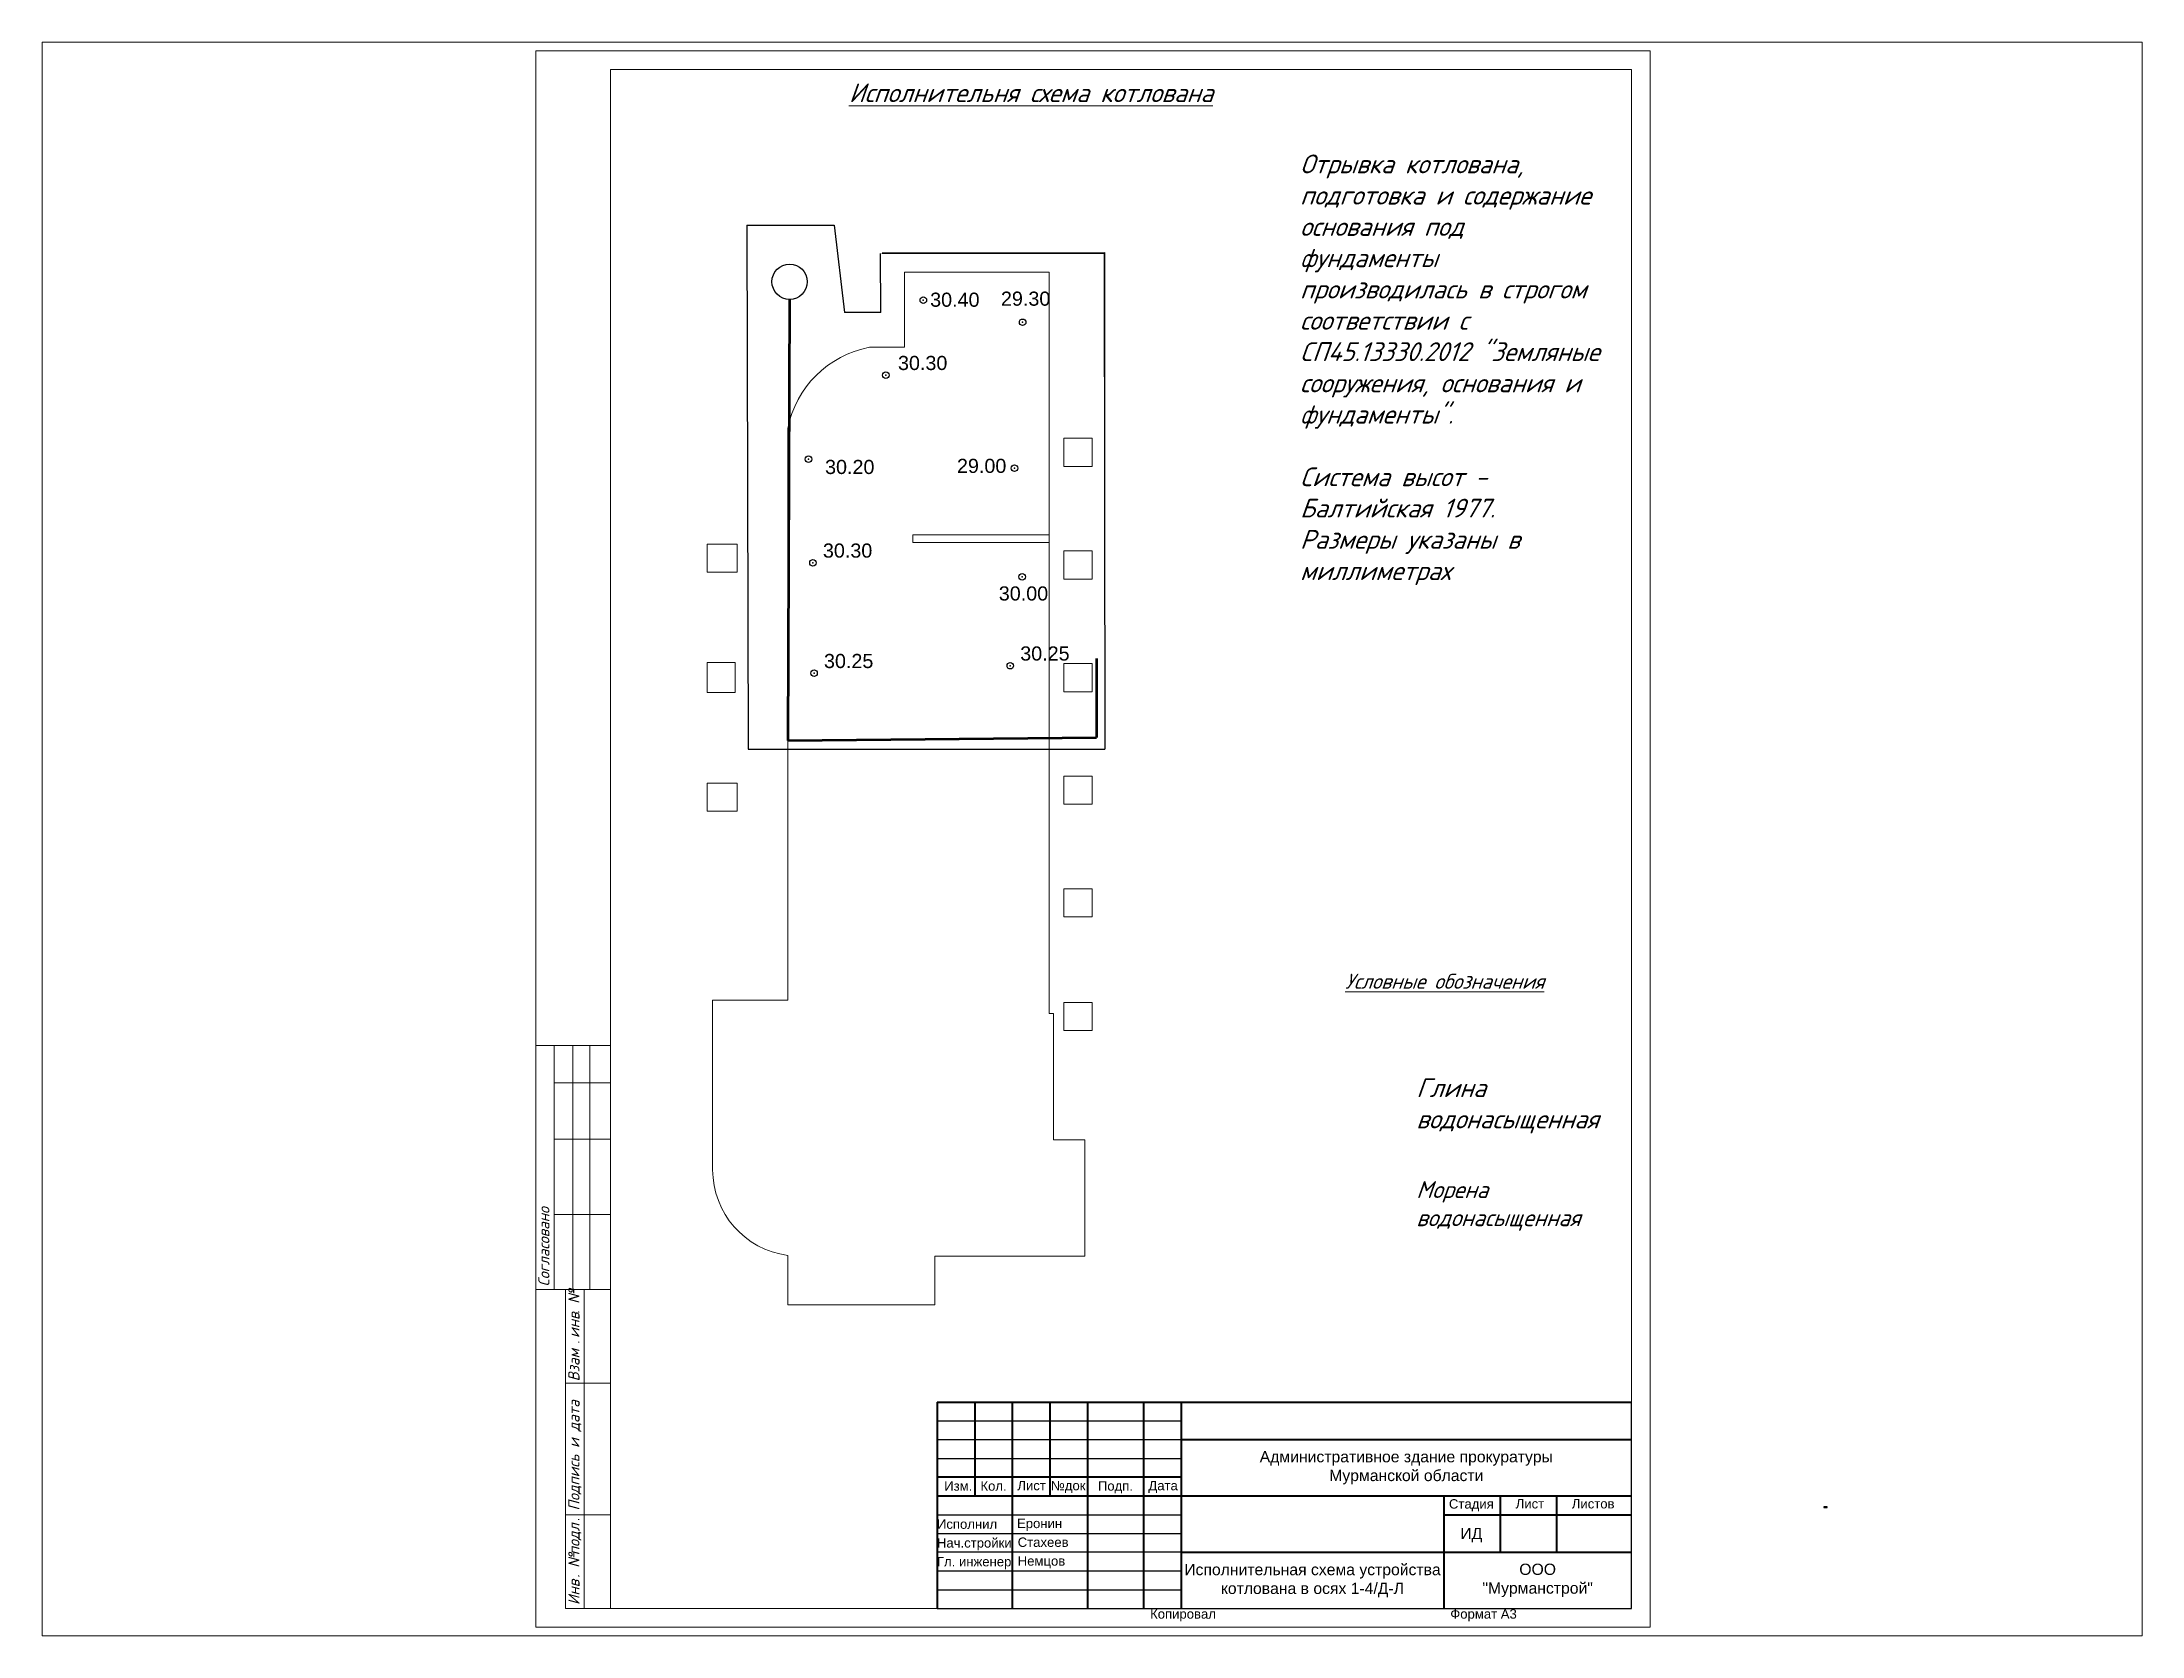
# Paper-space layout 'Лист1' of a CAD drawing. Header units: millimetres. Extents: x 26 to 231, y 20 to 176.
# The model-space entities are those that its viewports show. They can reach past a viewport. Long polylines and large blocks are cut down to what shows.
import ezdxf

# ---------------------------------------------------------------- set-up
doc = ezdxf.new("R2010")
doc.units = ezdxf.units.MM
doc.header["$PDMODE"] = 32
doc.header["$PDSIZE"] = 350
doc.linetypes.add('невидимая', pattern=[0.375, 0.25, -0.125])
for name, color, linetype, lineweight in [('0.3-STAMP', 7, 'Continuous', 30), ('00-рамка', 7, 'Continuous', 40), ('20-Лист', 7, 'Continuous', 25), ('Основная', 7, 'Continuous', 40), ('Размеры', 7, 'Continuous', 25), ('Размеры КР', 7, 'Continuous', 13), ('текст', 7, 'Continuous', 25), ('толстая', 7, 'Continuous', 50), ('тонкая', 7, 'Continuous', 15), ('Фунд_Осн', 204, 'невидимая', 35)]:
    doc.layers.add(name, color=color, linetype=linetype, lineweight=lineweight)
doc.styles.add('2_5-Ариел', font='arial.ttf', dxfattribs={"height": 2.5})
doc.styles.add('3_0-Ариел', font='arial.ttf', dxfattribs={"height": 3})
doc.styles.add('GOST 2.304_1', font='')
doc.styles.get("Standard").update_dxf_attribs({"font": 'arial.ttf', "height": 500})
doc.styles.add('ГОСТ', font='GOST Common Italic.ttf', dxfattribs={"oblique": 5, "height": 600})
doc.styles.add('ГП-ариель', font='arial.ttf')
doc.styles.get('GOST 2.304_1').set_extended_font_data('GOST Type AU')
doc.linetypes.add('ОТКОС2', pattern='A,0.25,[130,ltypeshp.shx,S=0.375,R=0,X=0,Y=0.375],0.5,[130,ltypeshp.shx,S=1,R=0,X=0,Y=1],0.25', length=1)

msp = doc.modelspace()

# ---------------------------------------------------------------- linework, layer by layer
at = {"color": 250, "lineweight": 25}
msp.add_line((236548.8, 33467.1), (236363.8, 33467.1), dxfattribs=at)
at = {"layer": '0.3-STAMP', "color": 250, "lineweight": 15}
msp.add_line((236363.8, 33433.1), (236363.8, 33463.5), dxfattribs=at)
at = {"layer": '00-рамка', "lineweight": 40}
for p, q in [((189109, 39053.5), (189109, 28053.5)), ((189109, 39053.5), (226109, 39053.5)), ((191109, 39053.5), (191109, 34053.5)), ((193109, 39053.5), (193109, 28053.5)), ((195109, 39053.5), (195109, 34053.5)), ((197109, 39053.5), (197109, 28053.5)), ((200109, 39053.5), (200109, 28053.5)), ((202109, 39053.5), (202109, 28053.5)), ((202109, 37053.5), (226109, 37053.5)), ((202109, 35053.5), (189109, 35053.5)), ((189109, 34053.5), (202109, 34053.5)), ((202109, 34053.5), (226109, 34053.5)), ((216109, 34053.5), (216109, 28053.5)), ((219109, 34053.5), (219109, 31053.5)), ((222109, 34053.5), (222109, 31053.5)), ((216109, 33053.5), (226109, 33053.5)), ((202109, 31053.5), (226109, 31053.5))]:
    msp.add_line(p, q, dxfattribs=at)
at = {"layer": '00-рамка', "lineweight": 25}
for p, q in [((189109, 38053.5), (202109, 38053.5)), ((189109, 37053.5), (202109, 37053.5)), ((189109, 36053.5), (202109, 36053.5)), ((189109, 33053.5), (202109, 33053.5)), ((189109, 32053.5), (202109, 32053.5)), ((189109, 32053.5), (197109, 32053.5)), ((202109, 31053.5), (189109, 31053.5)), ((189109, 30053.5), (202109, 30053.5)), ((189109, 29053.5), (202109, 29053.5))]:
    msp.add_line(p, q, dxfattribs=at)
at = {"layer": '20-Лист'}
for p, q in [((236363.8, 33433.1), (236548.8, 33433.1)), ((236548.8, 33433.1), (236548.8, 33463.5))]:
    msp.add_line(p, q, dxfattribs=at)
at = {"layer": 'Основная', "color": 250, "lineweight": 25}
for p, q in [((236363.8, 33467.1), (236363.8, 33433.1)), ((236450, 33453.4), (236450, 33433.1)), ((236548.8, 33448.3), (236450, 33448.3)), ((236478.9, 33453.4), (236478.9, 33433.1)), ((236548.8, 33453.4), (236500.8, 33453.4)), ((236508.3, 33433.1), (236508.3, 33453.4)), ((236528.4, 33433.1), (236528.4, 33453.4))]:
    msp.add_line(p, q, dxfattribs=at)
at = {"layer": 'Размеры', "lineweight": 70}
for p, q in [((181240.1, 97802.3), (181138, 74293)), ((197588.3, 78662.2), (197588.3, 74453.7)), ((181138, 74293), (197588.3, 74453.7))]:
    msp.add_line(p, q, dxfattribs=at)
at = {"layer": 'Размеры'}
for p, q in [((226109, 28053.5), (226109, 39053.5)), ((189109, 28053.5), (226109, 28053.5))]:
    msp.add_line(p, q, dxfattribs=at)
msp.add_circle((181240.1, 98743.6), 941.2, dxfattribs=at)
at = {"layer": 'Размеры', "color": 0}
for p in [(188366.7, 97758.6), (193660.6, 96583.1), (186366.8, 93761.8), (182249.4, 89294.8), (193220.1, 88810.6), (182484.7, 83769.8), (193634.3, 83026.3), (193001.9, 78286.7), (182541.8, 77886.9)]:
    msp.add_point(p, dxfattribs=at)
at = {"layer": 'Размеры КР', "color": 1, "linetype": 'невидимая', "lineweight": 30, "ltscale": 5000}
for p, q in [((178960.4, 101756.5), (179024.7, 73842.8)), ((178960.4, 101756.5), (183614.8, 101756.5)), ((183614.8, 101756.5), (184168.7, 97110.3)), ((186102.2, 97110.3), (186092.9, 100250.3)), ((198013.7, 100278.3), (186164.5, 100265.5)), ((198013.7, 100280.6), (198040.1, 73842.8)), ((186053.5, 97110.3), (184168.8, 97110.3)), ((179024.7, 73842.8), (198040.1, 73839.5))]:
    msp.add_line(p, q, dxfattribs=at)
at = {"layer": 'Размеры КР', "color": 250, "linetype": 'ОТКОС2', "lineweight": 13, "ltscale": 500}
for p, q in [((178960.4, 101756.5), (179024.7, 73842.8)), ((183614.8, 101756.5), (178960.4, 101745.8)), ((184168.8, 97110.3), (183614.8, 101756.5)), ((186092.9, 100250.3), (186102.2, 97110.3)), ((198041.5, 100249.8), (186163.1, 100250.5)), ((198040.1, 73842.8), (198041.5, 100295.6)), ((186102.2, 97110.3), (184168.8, 97110.3)), ((179024.7, 73842.8), (198040.1, 73839.5))]:
    msp.add_line(p, q, dxfattribs=at)
at = {"layer": 'Размеры КР', "color": 250, "linetype": 'невидимая', "lineweight": 13, "ltscale": 500}
msp.add_line((181138, 73842.8), (198040.1, 73839.5), dxfattribs=at)
at = {"layer": 'Размеры КР', "color": 250, "lineweight": 15, "ltscale": 0.2}
msp.add_line((169291.6, 45053.5), (171691.6, 45053.5), dxfattribs=at)
at = {"layer": 'Размеры КР', "color": 250, "lineweight": 20}
msp.add_lwpolyline([(227109, 27053.5), (227109, 111053.5), (167709, 111053.5), (167709, 27053.5), (227109, 27053.5)], dxfattribs=at)
msp.add_lwpolyline([(226109, 110053.5), (171691.6, 110053.5), (171691.6, 28053.5), (226109, 28053.5)], close=True, dxfattribs=at)
at = {"layer": 'толстая', "color": 250, "lineweight": 15, "ltscale": 100}
for p, q in [((167691.6, 58053.5), (171691.6, 58053.5)), ((168691.6, 58053.5), (168691.6, 45053.5)), ((168691.6, 56053.5), (171691.6, 56053.5)), ((168691.6, 53053.5), (171691.6, 53053.5)), ((168691.6, 49053.5), (171691.6, 49053.5)), ((167691.6, 45053.5), (171691.6, 45053.5)), ((169291.6, 45053.5), (169291.6, 28053.5)), ((170291.6, 45053.5), (170291.6, 28053.5)), ((169291.6, 40053.5), (171691.6, 40053.5)), ((169291.6, 33053.5), (171691.6, 33053.5)), ((169291.6, 28053.5), (171691.6, 28053.5))]:
    msp.add_line(p, q, dxfattribs=at)
at = {"layer": 'тонкая', "color": 250, "lineweight": 15, "ltscale": 100}
for p, q in [((169691.6, 58053.5), (169691.6, 45053.5)), ((170584, 58053.5), (170584, 45053.5))]:
    msp.add_line(p, q, dxfattribs=at)
at = {"layer": 'тонкая', "color": 250, "lineweight": 25}
for p, q in [((236363.8, 33462), (236548.8, 33462)), ((236548.8, 33453.4), (236363.8, 33453.4))]:
    msp.add_line(p, q, dxfattribs=at)
for points in [[(236548.8, 33443.2), (236450, 33443.2)], [(236548.8, 33438.2), (236450, 33438.2)]]:
    msp.add_lwpolyline(points, dxfattribs=at)
at = {"layer": 'Фунд_Осн', "lineweight": 9, "ltscale": 2000}
msp.add_lwpolyline([(188978, 46830.6), (196978, 46830.6), (196978, 53030.6), (195308, 53030.6), (195308, 59750.6), (195078, 59750.6), (195078, 99250.6), (187358, 99250.6), (187358, 95250.6), (185489, 95250.6, 0.30498616), (181138, 90920.2), (181138, 60470.6), (177138, 60470.6), (177138, 51430.6, 0.37639974), (181138, 46869.9)], format="xyb", dxfattribs=at)
for points in [[(195858, 88900.6), (195858, 90400.6), (197358, 90400.6), (197358, 88900.6)], [(187808, 85250.6), (195078, 85250.6), (195078, 84850.6), (187808, 84850.6)], [(176838, 84770.6), (176838, 83270.6), (178438, 83270.6), (178438, 84770.6)], [(195858, 82900.6), (195858, 84400.6), (197358, 84400.6), (197358, 82900.6)], [(176838, 78450.6), (176838, 76850.6), (178338, 76850.6), (178338, 78450.6)], [(195858, 76900.6), (195858, 78400.6), (197358, 78400.6), (197358, 76900.6)], [(176838, 70530.6), (176838, 72030.6), (178438, 72030.6), (178438, 70530.6)], [(195858, 70900.6), (195858, 72400.6), (197358, 72400.6), (197358, 70900.6)], [(195858, 64900.6), (195858, 66400.6), (197358, 66400.6), (197358, 64900.6)], [(195858, 58850.6), (195858, 60350.6), (197358, 60350.6), (197358, 58850.6)]]:
    msp.add_lwpolyline(points, close=True, dxfattribs=at)
msp.add_lwpolyline([(188978, 46830.6), (188978, 44230.6), (181138, 44230.6), (181138, 46869.9)], dxfattribs=at)

# ---------------------------------------------------------------- texts
at = {"layer": '00-рамка', "style": '2_5-Ариел'}
for s, height, p in [('Изм.', 500, (189481, 34332.1)), ('Кол.', 500, (191412, 34331.7)), ('Лист', 500, (193379.5, 34354.4)), ('№док', 500, (195158.3, 34354.4)), ('Подп.', 500, (197670.8, 34333.7)), ('Дата', 500, (200362.3, 34354.4)), ('Стадия', 500, (216381.2, 33378.1)), ('Лист', 500, (219939.8, 33386.6)), ('Листов', 500, (222929.8, 33386.6)), ('Исполнил', 500, (189092.7, 32301)), ('Еронин', 500, (193359.2, 32337.7)), ('Нач.стройки', 500, (189091.7, 31301)), ('Стахеев', 500, (193397.7, 31337.7)), ('ИД', 600, (216987.9, 31751.7)), ('Гл. инженер', 500, (189091.7, 30301)), ('Немцов', 500, (193397.7, 30337.7)), ('Копировал', 500, (200453.3, 27515.6)), ('Формат А3', 500, (216453.3, 27515.6))]:
    msp.add_text(s, height=height, dxfattribs=at).set_placement(p)
at = {"layer": '00-рамка', "char_height": 600, "attachment_point": 5}
for s, insert, width, style in [('Административное здание прокуратуры\\PМурманской области', (214109, 35553.5), 24000, '3_0-Ариел'), ('Исполнительная схема устройства котлована в осях 1-4/Д-Л', (209109, 29542.9), 14000, 'ГП-ариель'), ('ООО\\P"Мурманстрой"', (221109, 29553.5), 10000, 'ГП-ариель')]:
    msp.add_mtext(s, dxfattribs=dict(at, insert=insert, width=width, style=style))
at = {"layer": 'Размеры'}
for s, p in [('30.40', (188730.5, 97409.6)), ('29.30', (192503, 97466.7)), ('30.30', (187015.7, 94039.8)), ('30.20', (183128.9, 88499.5)), ('29.00', (190159.4, 88556.6)), ('30.30', (183014.6, 84044.5)), ('30.00', (192388.6, 81759.8)), ('30.25', (183071.7, 78161.5)), ('30.25', (193531.8, 78561.3))]:
    msp.add_text(s, height=752.93, dxfattribs=at).set_placement(p)
at = {"layer": 'Размеры КР', "color": 250, "lineweight": 15, "style": 'ГОСТ'}
for s, p in [('Согласовано', (168441.4, 45215)), ('. №', (170041.6, 43754.9)), ('инв', (170041.6, 42472.6)), ('Взам', (170041.6, 40157)), ('. ', (170041.6, 42151.3)), ('Подпись и дата', (170041.6, 33274.2)), ('подл', (170044.2, 30892.5)), ('.', (170044.2, 32698.1)), ('. № ', (170044.2, 29690.3)), ('Инв', (170044.2, 28243.9))]:
    msp.add_text(s, height=600, rotation=90, dxfattribs=at).set_placement(p)
at = {"layer": 'Размеры КР', "color": 1, "lineweight": 20, "insert": (184397.1, 109311.9), "char_height": 1000, "attachment_point": 1, "style": 'ГОСТ'}
msp.add_mtext_dynamic_manual_height_columns('{\\L\\C7;Исполнительня схема котлована}', width=23734.512, gutter_width=1500, heights=[0], dxfattribs=at)
at = {"layer": 'Размеры КР', "color": 1, "lineweight": 13, "attachment_point": 1, "style": 'ГОСТ'}
for s, width, heights, insert, char_height in [('{\\C7;Отрывка котлована, подготовка и содержание основания под фундаменты производилась в строгом соответствии с СП45.13330.2012 "Земляные сооружения, основания и фундаменты".\\P\\PСистема высот - Балтийская 1977.                      \\PРазмеры указаны в миллиметрах}', 16138.826, [57614], (208441, 105519.8), 1000), ('{\\L\\C7;Условные обозначения}', 12514.927, [2092.5], (210845.6, 61873.1), 800)]:
    msp.add_mtext_dynamic_manual_height_columns(s, width=width, gutter_width=1500, heights=heights, dxfattribs=dict(at, insert=insert, char_height=char_height))
at = {"layer": 'Размеры КР', "lineweight": 13, "attachment_point": 1, "style": 'ГОСТ'}
for s, insert, char_height in [('Глина \\Pводонасыщенная', (214634.6, 56301.8), 1000), ('Морена \\Pводонасыщенная', (214634.6, 50825.5), 900)]:
    msp.add_mtext_dynamic_manual_height_columns(s, width=18159.834, gutter_width=12.5, heights=[0], dxfattribs=dict(at, insert=insert, char_height=char_height))
at = {"layer": 'текст', "color": 250, "lineweight": 25, "style": 'GOST 2.304_1'}
for s, height, p in [('Исполнительная схема прокладки', 2.637, (236372.8, 33446.5)), ('плит ПЗК', 2.64, (236380.1, 33442.4)), ('ООО "МУРМАНСТРОЙ "', 2.84, (236438.3, 33463.2)), ('Проверил', 2.54, (236453.7, 33434.7)), ('Исполнил', 2.54, (236453.7, 33440.2)), ('Должность', 2.54, (236454.1, 33449.9)), ('Гузь', 2.54, (236479.4, 33434.7)), ('Рыбаков', 2.54, (236479.8, 33439.7)), ('Фамилия', 2.54, (236483.8, 33449.5)), ('Дата', 2.54, (236513.2, 33449.8)), ('Подпись', 2.54, (236531.2, 33449.4))]:
    msp.add_text(s, height=height, dxfattribs=at).set_placement(p)
at = {"layer": 'текст', "color": 250, "lineweight": 25, "insert": (236368, 33462), "char_height": 2.6372, "attachment_point": 1, "style": 'GOST 2.304_1'}
msp.add_mtext_dynamic_manual_height_columns('Вынос линий электропередачи 6/0,4 кВ, попадающих в пятно застройки строи - тельной площадки, 183039, г. Мурманск, ул. Академика Книповича, район дома {\\fArial|b0|i0|c204|p34;№}15 ', width=185, gutter_width=12.5, heights=[0], dxfattribs=at)

psp = doc.layouts.new('Лист1')

# ---------------------------------------------------------------- viewports
at = {"layer": 'Размеры'}
psp.add_viewport(center=(128.5, 97.5), size=(205.6, 156), view_center_point=(197356.75, 69053.45), view_height=84925.0509, dxfattribs=at)

doc.saveas('drawing.dxf')
